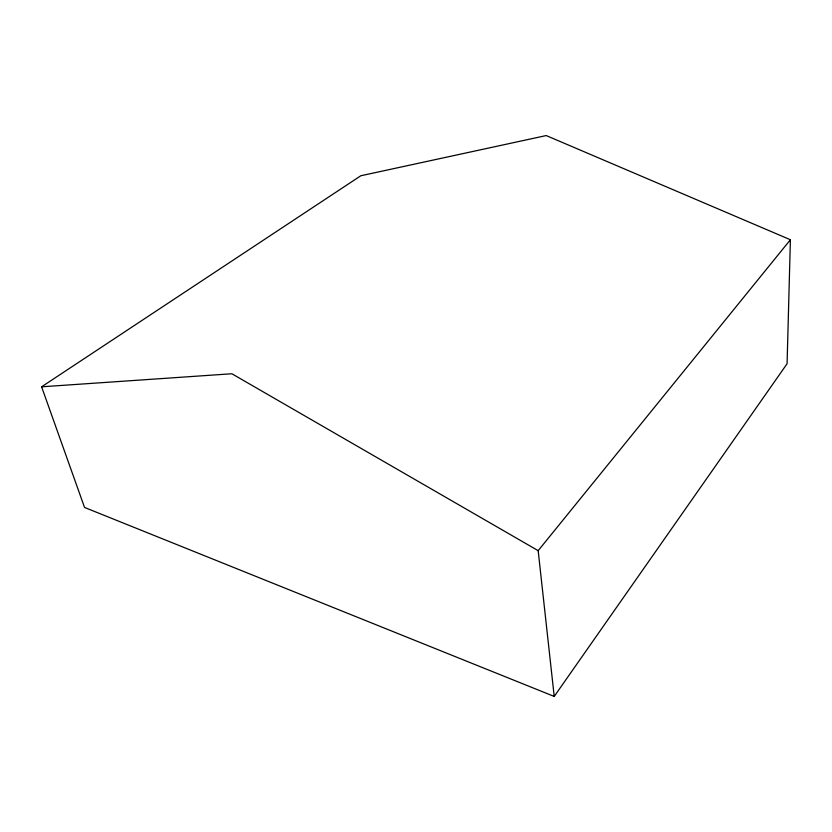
<?xml version="1.0" encoding="UTF-8"?>
<svg xmlns="http://www.w3.org/2000/svg" width="832" height="832" viewBox="0 0 832 832"><rect width="100%" height="100%" fill="white"/><g stroke="black" fill="none" stroke-linecap="round" stroke-linejoin="round"><path stroke-width="1.25" d="M790.4 239.741L787.082 363.74L554.216 696.436L84.542 507.447L41.6 386.807L360.818 175.76L546.218 135.564L790.4 239.741L538.169 550.67L554.216 696.436M41.6 386.807L231.868 373.755L538.169 550.67"/></g></svg>
